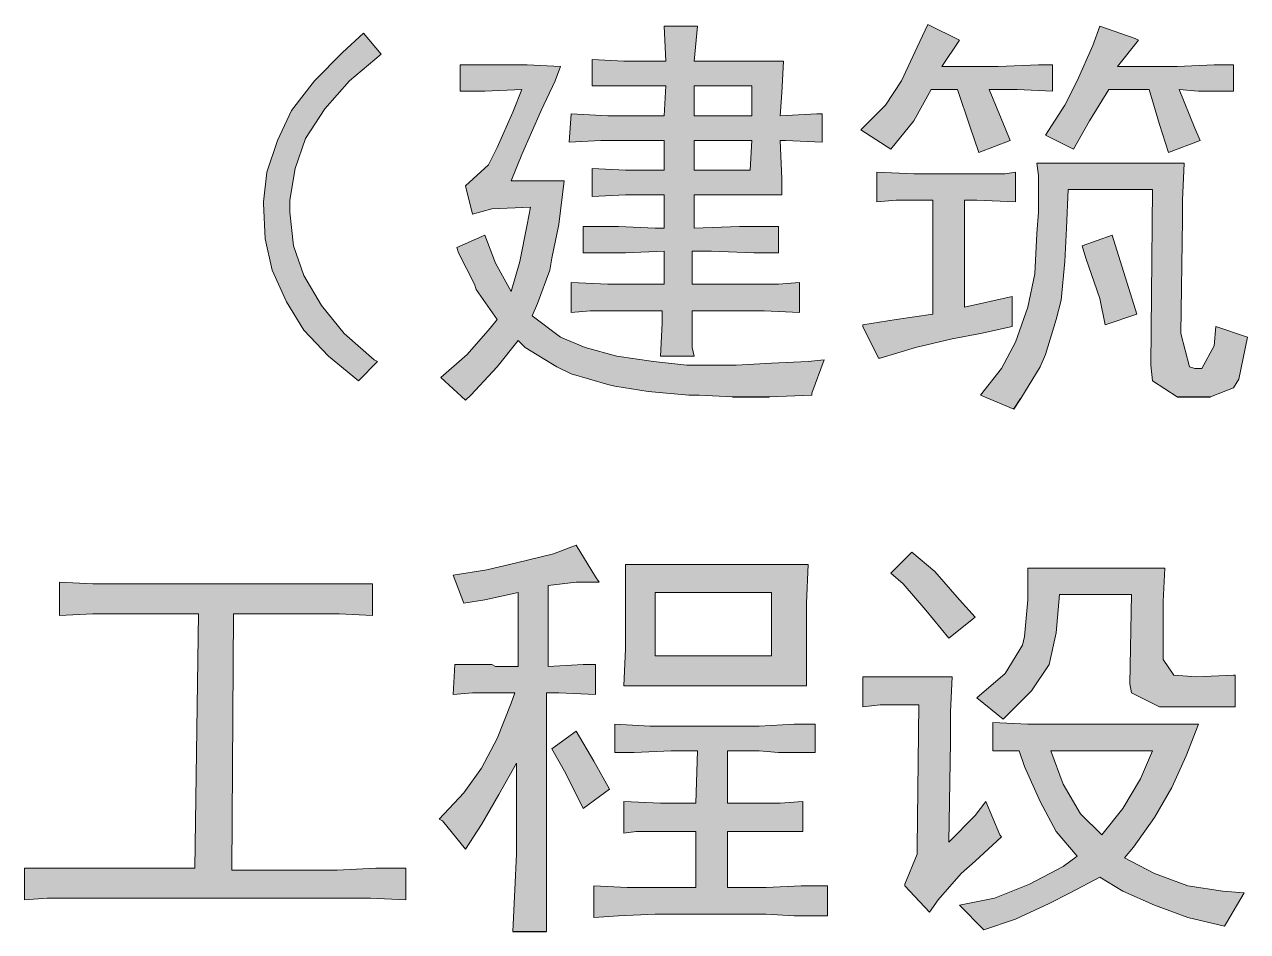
# Model space of a CAD drawing. Extents: x 36524600 to 36525730, y 2746759 to 2747713.
# Drawn here: x 36525596.83 to 36525602.13, y 2746795.51 to 2746799.45 of the extents above; entities that cross this region are included whole.
import ezdxf

# ---------------------------------------------------------------- set-up
doc = ezdxf.new("R2010")
doc.units = 0
doc.header["$LTSCALE"] = 1000
doc.header["$MEASUREMENT"] = 0
for name, color, linetype in [('A0-13 图框-细线', 7, 'Continuous'), ('A0-24 图框-填充', 7, 'Continuous'), ('TK_图框', 7, 'Continuous')]:
    doc.layers.add(name, color=color, linetype=linetype)

# ---------------------------------------------------------------- blocks, each defined once
blk = doc.blocks.new('LOGO资质4')
at = {"layer": 'A0-24 图框-填充'}
h = blk.add_hatch(color=256, dxfattribs=at)
h.dxf.hatch_style = 1
h.paths.add_polyline_path([(3224.2, 1285.1), (3219.6, 1285.1), (3187.6, 1283.5), (3189.1, 1303.4), (3190.6, 1330.8), (3112.9, 1330.8), (3115.9, 1361.3), (3087, 1361.3), (3088.5, 1330.8), (3087, 1330.8), (3051.9, 1330.8), (3024.4, 1332.3), (3024.4, 1309.5), (3053.4, 1309.5), (3088.5, 1309.5), (3087, 1283.5), (3062.6, 1283.5), (3038.2, 1283.5), (3006.2, 1285.1), (3004.6, 1260.7), (3032.1, 1262.2), (3062.6, 1262.2), (3087, 1262.2), (3087, 1236.3), (3053.4, 1236.3), (3024.4, 1237.8), (3024.4, 1213.4), (3053.4, 1214.9), (3087, 1214.9), (3087, 1186), (3079.3, 1186), (3047.3, 1187.5), (3016.8, 1187.5), (3016.8, 1164.6), (3022.9, 1164.6), (3053.4, 1164.6), (3087, 1166.1), (3087, 1137.2), (3054.9, 1137.2), (3038.2, 1137.2), (3006.2, 1138.7), (3006.2, 1112.8), (3022.9, 1114.3), (3053.4, 1114.3), (3085.4, 1114.3), (3085.4, 1103.6), (3083.9, 1074.7), (3112.9, 1074.7), (3111.4, 1082.3), (3111.4, 1114.3), (3154, 1114.3), (3173.9, 1114.3), (3204.4, 1112.8), (3204.4, 1138.7), (3186.1, 1137.2), (3154, 1137.2), (3111.4, 1137.2), (3111.4, 1166.1), (3128.1, 1166.1), (3164.7, 1164.6), (3186.1, 1164.6), (3186.1, 1187.5), (3180, 1187.5), (3152.5, 1187.5), (3112.9, 1186), (3112.9, 1214.9), (3189.1, 1214.9), (3189.1, 1228.7), (3187.6, 1262.2), (3192.2, 1262.2), (3224.2, 1260.7)])
h.paths.add_polyline_path([(3163.2, 1262.2), (3161.7, 1236.3), (3112.9, 1236.3), (3112.9, 1262.2)], flags=16)
h.paths.add_polyline_path([(3163.2, 1283.5), (3112.9, 1283.5), (3112.9, 1309.5), (3163.2, 1309.5)], flags=16)
h.paths.add_polyline_path([(3000.1, 1227.1), (2954.3, 1227.1), (2963.5, 1250), (2980.2, 1288.1), (2992.4, 1314), (2997, 1326.2), (2968, 1327.8), (2936, 1327.8), (2910.1, 1327.8), (2910.1, 1304.9), (2931.4, 1304.9), (2963.5, 1306.4), (2955.8, 1286.6), (2942.1, 1256.1), (2934.5, 1240.8), (2914.7, 1222.6), (2920.8, 1198.2), (2937.5, 1202.7), (2971.1, 1204.3), (2968, 1189), (2961.9, 1157), (2954.3, 1131.1), (2940.6, 1155.5), (2931.4, 1179.9), (2907, 1169.2), (2908.6, 1164.6), (2922.3, 1137.2), (2923.8, 1132.6), (2942.1, 1106.7), (2936, 1099.1), (2916.2, 1076.2), (2893.3, 1056.4), (2914.7, 1036.5), (2919.2, 1041.1), (2942.1, 1065.5), (2960.4, 1088.4), (2966.5, 1082.3), (2994, 1065.5), (3006.2, 1059.4), (3038.2, 1050.3), (3044.3, 1048.7), (3073.2, 1044.2), (3108.3, 1041.1), (3117.5, 1041.1), (3146.4, 1039.6), (3178.4, 1039.6), (3215, 1041.1), (3215, 1042.6), (3225.7, 1071.6), (3212, 1070.1), (3180, 1068.6), (3149.5, 1067), (3138.8, 1067), (3106.8, 1067), (3077.8, 1070.1), (3045.8, 1074.7), (3018.4, 1082.3), (2997, 1091.4), (2972.6, 1109.7), (2977.2, 1120.4), (2987.9, 1149.4), (2989.4, 1160), (2995.5, 1189)])
h.paths.add_polyline_path([(3391.9, 1234.7), (3382.8, 1233.2), (3350.7, 1233.2), (3315.7, 1233.2), (3303.5, 1233.2), (3271.4, 1234.7), (3271.4, 1208.8), (3288.2, 1210.4), (3320.2, 1210.4), (3320.2, 1111.2), (3288.2, 1106.7), (3259.3, 1102.1), (3259.3, 1100.6), (3273, 1073.1), (3274.5, 1073.1), (3305, 1082.3), (3337, 1089.9), (3361.4, 1094.5), (3388.9, 1100.6), (3388.9, 1126.5), (3347.7, 1117.3), (3347.7, 1210.4), (3358.4, 1210.4), (3391.9, 1208.8)])
h.paths.add_polyline_path([(3369, 1306.4), (3385.8, 1306.4), (3393.4, 1306.4), (3423.9, 1304.9), (3423.9, 1327.8), (3411.7, 1327.8), (3376.7, 1326.2), (3327.9, 1326.2), (3343.1, 1349.1), (3315.7, 1362.8), (3306.5, 1343), (3292.8, 1314), (3279.1, 1292.7), (3257.7, 1271.3), (3283.6, 1254.6), (3303.5, 1279), (3318.7, 1306.4), (3341.6, 1306.4), (3352.3, 1274.4), (3359.9, 1251.5), (3387.3, 1262.2), (3382.8, 1272.9)])
h.paths.add_polyline_path([(3472.7, 1306.4), (3507.8, 1306.4), (3516.9, 1275.9), (3524.5, 1251.5), (3552, 1262.2), (3547.4, 1272.9), (3533.7, 1306.4), (3550.5, 1304.9), (3581, 1304.9), (3581, 1327.8), (3564.2, 1327.8), (3532.2, 1326.2), (3480.3, 1326.2), (3498.6, 1349.1), (3495.6, 1350.6), (3465.1, 1361.3), (3459, 1344.5), (3445.3, 1314), (3434.6, 1292.7), (3417.8, 1266.8), (3442.2, 1254.6), (3455.9, 1279)])
h.paths.add_polyline_path([(3536.7, 1210.4), (3538.3, 1242.4), (3410.2, 1242.4), (3411.7, 1231.7), (3411.7, 1199.7), (3410.2, 1181.4), (3408.7, 1146.3), (3402.6, 1117.3), (3391.9, 1086.9), (3379.7, 1064), (3361.4, 1041.1), (3390.4, 1028.9), (3396.5, 1038.1), (3413.2, 1065.5), (3417.8, 1076.2), (3427, 1106.7), (3431.5, 1123.4), (3434.6, 1157), (3436.1, 1186), (3437.6, 1219.5), (3510.8, 1219.5), (3509.3, 1067), (3510.8, 1053.3), (3532.2, 1039.6), (3561.1, 1039.6), (3581, 1047.2), (3585.5, 1054.8), (3593.2, 1091.4), (3565.7, 1100.6), (3564.2, 1083.8), (3553.5, 1064), (3547.4, 1064), (3542.8, 1065.5), (3535.2, 1094.5), (3536.7, 1193.6)])
h.paths.add_polyline_path([(3475.8, 1179.9), (3449.8, 1170.7), (3452.9, 1160), (3465.1, 1125), (3469.7, 1102.1), (3497.1, 1111.2)], flags=17)
h = blk.add_hatch(color=256, dxfattribs=at)
h.dxf.hatch_style = 1
h.paths.add_polyline_path([(2821.7, 1053.3), (2838.4, 1070.1), (2835.4, 1071.6), (2809.5, 1094.5), (2789.6, 1118.9), (2774.4, 1144.8), (2765.3, 1170.7), (2762.2, 1199.7), (2762.2, 1210.4), (2766.8, 1237.8), (2775.9, 1263.7), (2792.7, 1289.6), (2814, 1314), (2841.5, 1336.9), (2826.2, 1355.2), (2807.9, 1338.4), (2783.5, 1314), (2763.7, 1288.1), (2751.5, 1262.2), (2742.4, 1234.7), (2739.3, 1208.8), (2739.3, 1207.3), (2740.9, 1176.8), (2747, 1149.4), (2759.2, 1121.9), (2774.4, 1097.5), (2795.7, 1074.7)])
h = blk.add_hatch(color=256, dxfattribs=at)
h.dxf.hatch_style = 1
h.paths.add_polyline_path([(3210.5, 788.7), (3210.5, 805.5), (3210.5, 837.5), (3210.5, 860.4), (3212, 893.9), (3053.4, 893.9), (3053.4, 869.5), (3053.4, 840.6), (3053.4, 820.7), (3051.9, 788.7)])
h.paths.add_polyline_path([(3079.3, 814.6), (3079.3, 869.5), (3180, 869.5), (3180, 814.6)], flags=16)
h.paths.add_polyline_path([(3141.9, 732.3), (3169.3, 732.3), (3186.1, 730.8), (3218.1, 730.8), (3218.1, 755.2), (3199.8, 755.2), (3169.3, 753.7), (3093.1, 753.7), (3074.8, 753.7), (3044.3, 755.2), (3044.3, 730.8), (3061, 730.8), (3093.1, 732.3), (3115.9, 732.3), (3114.4, 686.6), (3094.6, 686.6), (3083.9, 686.6), (3051.9, 688.1), (3051.9, 660.7), (3062.6, 662.2), (3094.6, 662.2), (3114.4, 662.2), (3114.4, 613.4), (3080.9, 613.4), (3054.9, 613.4), (3026, 614.9), (3026, 587.5), (3047.3, 589), (3079.3, 590.5), (3175.4, 590.5), (3199.8, 589), (3228.8, 589), (3228.8, 614.9), (3205.9, 614.9), (3175.4, 613.4), (3141.9, 613.4), (3141.9, 662.2), (3161.7, 662.2), (3172.3, 662.2), (3207.4, 662.2), (3207.4, 688.1), (3187.6, 686.6), (3157.1, 686.6), (3141.9, 686.6)])
h.paths.add_polyline_path([(2984.8, 782.6), (2995.5, 782.6), (3027.5, 781.1), (3027.5, 807), (3016.8, 807), (2986.3, 805.5), (2986.3, 875.6), (3010.7, 878.7), (3030.5, 878.7), (3027.5, 883.3), (3010.7, 910.7), (2990.9, 903.1), (2958.9, 895.5), (2933, 889.4), (2904, 884.8), (2913.1, 860.4), (2931.4, 863.4), (2960.4, 869.5), (2960.4, 805.5), (2940.6, 805.5), (2937.5, 807), (2905.5, 807), (2904, 781.1), (2920.8, 782.6), (2957.4, 782.6), (2954.3, 773.5), (2942.1, 743), (2928.4, 717.1), (2913.1, 695.7), (2891.8, 672.8), (2894.8, 671.3), (2914.7, 646.9), (2928.4, 668.3), (2943.6, 694.2), (2958.9, 721.6), (2958.9, 657.6), (2958.9, 642.4), (2957.4, 611.9), (2955.8, 575.3), (2984.8, 575.3), (2984.8, 601.2), (2984.8, 633.2), (2984.8, 659.1)])
h.paths.add_polyline_path([(3026, 723.2), (3010.7, 749.1), (2989.4, 733.8), (3001.6, 712.5), (3016.8, 682), (3039.7, 698.8)])
h = blk.add_hatch(color=256, dxfattribs=at)
h.dxf.hatch_style = 1
h.paths.add_polyline_path([(3527.6, 700.3), (3539.8, 727.7), (3550.5, 755.2), (3422.4, 755.2), (3402.6, 755.2), (3372.1, 756.7), (3372.1, 732.3), (3394.9, 732.3), (3399.5, 718.6), (3413.2, 688.1), (3427, 662.2), (3445.3, 640.8), (3433.1, 631.7), (3404.1, 616.4), (3373.6, 604.2), (3343.1, 598.1), (3364.5, 576.8), (3391.9, 585.9), (3420.9, 599.7), (3439.2, 608.8), (3465.1, 622.5), (3484.9, 610.3), (3512.4, 598.1), (3541.3, 587.5), (3573.3, 579.8), (3574.9, 582.9), (3590.1, 608.8), (3571.8, 610.3), (3541.3, 614.9), (3512.4, 625.6), (3486.4, 639.3), (3494.1, 648.5), (3512.4, 674.4)])
h.paths.add_polyline_path([(3484.9, 682), (3466.6, 659.1), (3448.3, 677.4), (3433.1, 703.3), (3422.4, 732.3), (3510.8, 732.3), (3500.2, 707.9)], flags=16)
h.paths.add_polyline_path([(3582.5, 797.9), (3581, 797.9), (3548.9, 796.3), (3529.1, 797.9), (3520, 811.6), (3520, 848.2), (3520, 861.9), (3521.5, 890.9), (3402.6, 890.9), (3402.6, 863.4), (3399.5, 831.4), (3398, 823.8), (3382.8, 799.4), (3358.4, 778.1), (3381.2, 759.8), (3405.6, 784.2), (3420.9, 807), (3427, 834.5), (3430, 868), (3492.5, 868), (3491, 790.2), (3492.5, 782.6), (3516.9, 770.4), (3582.5, 770.4)])
h.paths.add_polyline_path([(3343.1, 863.4), (3321.8, 887.8), (3301.9, 904.6), (3283.6, 886.3), (3294.3, 877.2), (3314.1, 854.3), (3334, 829.9), (3356.8, 848.2)])
h.paths.add_polyline_path([(3337, 796.3), (3297.4, 796.3), (3289.7, 796.3), (3259.3, 796.3), (3259.3, 770.4), (3274.5, 772), (3308, 772), (3306.5, 648.5), (3306.5, 642.4), (3295.8, 616.4), (3295.8, 614.9), (3317.2, 592), (3324.8, 602.7), (3344.6, 625.6), (3356.8, 636.3), (3379.7, 657.6), (3378.2, 659.1), (3366, 688.1), (3356.8, 675.9), (3334, 653), (3335.5, 739.9), (3335.5, 765.9)])
h = blk.add_hatch(color=256, dxfattribs=at)
h.dxf.hatch_style = 1
h.paths.add_polyline_path([(2804.9, 604.2), (2832.3, 604.2), (2862.8, 602.7), (2862.8, 630.2), (2836.9, 630.2), (2803.4, 628.6), (2711.9, 628.6), (2713.4, 851.2), (2771.3, 851.2), (2804.9, 851.2), (2833.9, 849.7), (2833.9, 877.2), (2804.9, 877.2), (2772.9, 877.2), (2626.5, 877.2), (2625, 877.2), (2591.4, 877.2), (2562.5, 878.7), (2562.5, 849.7), (2591.4, 851.2), (2626.5, 851.2), (2682.9, 851.2), (2679.9, 630.2), (2586.9, 630.2), (2560.9, 630.2), (2532, 630.2), (2532, 602.7), (2551.8, 604.2), (2585.3, 604.2)])
at = {"layer": 'A0-13 图框-细线', "lineweight": 0}
for p, q in [((3115.9, 1361.3), (3087, 1361.3)), ((3087, 1361.3), (3088.5, 1330.8)), ((3112.9, 1330.8), (3115.9, 1361.3)), ((3315.7, 1362.8), (3306.5, 1343)), ((3343.1, 1349.1), (3315.7, 1362.8)), ((3465.1, 1361.3), (3459, 1344.5)), ((3495.6, 1350.6), (3465.1, 1361.3)), ((2826.2, 1355.2), (2807.9, 1338.4)), ((2841.5, 1336.9), (2826.2, 1355.2)), ((3327.9, 1326.2), (3343.1, 1349.1)), ((3480.3, 1326.2), (3498.6, 1349.1)), ((3498.6, 1349.1), (3495.6, 1350.6)), ((2807.9, 1338.4), (2783.5, 1314)), ((3306.5, 1343), (3292.8, 1314)), ((3459, 1344.5), (3445.3, 1314)), ((2814, 1314), (2841.5, 1336.9)), ((2910.1, 1327.8), (2910.1, 1304.9)), ((2936, 1327.8), (2910.1, 1327.8)), ((2968, 1327.8), (2936, 1327.8)), ((2997, 1326.2), (2968, 1327.8)), ((3024.4, 1332.3), (3024.4, 1309.5)), ((3051.9, 1330.8), (3024.4, 1332.3)), ((3087, 1330.8), (3051.9, 1330.8)), ((3088.5, 1330.8), (3087, 1330.8)), ((3190.6, 1330.8), (3112.9, 1330.8)), ((3189.1, 1303.4), (3190.6, 1330.8)), ((3411.7, 1327.8), (3376.7, 1326.2)), ((3423.9, 1327.8), (3411.7, 1327.8)), ((3423.9, 1304.9), (3423.9, 1327.8)), ((3564.2, 1327.8), (3532.2, 1326.2)), ((3581, 1327.8), (3564.2, 1327.8)), ((3581, 1304.9), (3581, 1327.8)), ((2992.4, 1314), (2997, 1326.2)), ((3376.7, 1326.2), (3327.9, 1326.2)), ((3532.2, 1326.2), (3480.3, 1326.2)), ((2783.5, 1314), (2763.7, 1288.1)), ((2792.7, 1289.6), (2814, 1314)), ((2931.4, 1304.9), (2963.5, 1306.4)), ((2963.5, 1306.4), (2955.8, 1286.6)), ((2980.2, 1288.1), (2992.4, 1314)), ((3024.4, 1309.5), (3024.4, 1309.5)), ((3024.4, 1309.5), (3053.4, 1309.5)), ((3053.4, 1309.5), (3088.5, 1309.5)), ((3088.5, 1309.5), (3087, 1283.5)), ((3112.9, 1283.5), (3112.9, 1309.5)), ((3112.9, 1309.5), (3163.2, 1309.5)), ((3163.2, 1309.5), (3163.2, 1283.5)), ((3292.8, 1314), (3279.1, 1292.7)), ((3303.5, 1279), (3318.7, 1306.4)), ((3318.7, 1306.4), (3341.6, 1306.4)), ((3341.6, 1306.4), (3352.3, 1274.4)), ((3382.8, 1272.9), (3369, 1306.4)), ((3369, 1306.4), (3385.8, 1306.4)), ((3385.8, 1306.4), (3393.4, 1306.4)), ((3393.4, 1306.4), (3423.9, 1304.9)), ((3445.3, 1314), (3434.6, 1292.7)), ((3455.9, 1279), (3472.7, 1306.4)), ((3472.7, 1306.4), (3507.8, 1306.4)), ((3507.8, 1306.4), (3516.9, 1275.9)), ((3533.7, 1306.4), (3550.5, 1304.9)), ((3547.4, 1272.9), (3533.7, 1306.4)), ((2910.1, 1304.9), (2931.4, 1304.9)), ((3187.6, 1283.5), (3189.1, 1303.4)), ((3550.5, 1304.9), (3581, 1304.9)), ((2763.7, 1288.1), (2751.5, 1262.2)), ((2775.9, 1263.7), (2792.7, 1289.6)), ((2955.8, 1286.6), (2942.1, 1256.1)), ((2963.5, 1250), (2980.2, 1288.1)), ((3006.2, 1285.1), (3004.6, 1260.7)), ((3038.2, 1283.5), (3006.2, 1285.1)), ((3219.6, 1285.1), (3187.6, 1283.5)), ((3224.2, 1285.1), (3219.6, 1285.1)), ((3224.2, 1260.7), (3224.2, 1285.1)), ((3279.1, 1292.7), (3257.7, 1271.3)), ((3434.6, 1292.7), (3417.8, 1266.8)), ((3062.6, 1283.5), (3038.2, 1283.5)), ((3087, 1283.5), (3062.6, 1283.5)), ((3163.2, 1283.5), (3112.9, 1283.5)), ((3283.6, 1254.6), (3303.5, 1279)), ((3352.3, 1274.4), (3359.9, 1251.5)), ((3442.2, 1254.6), (3455.9, 1279)), ((3516.9, 1275.9), (3524.5, 1251.5)), ((2766.8, 1237.8), (2775.9, 1263.7)), ((3257.7, 1271.3), (3283.6, 1254.6)), ((3387.3, 1262.2), (3382.8, 1272.9)), ((3417.8, 1266.8), (3442.2, 1254.6)), ((3552, 1262.2), (3547.4, 1272.9)), ((2751.5, 1262.2), (2742.4, 1234.7)), ((2942.1, 1256.1), (2934.5, 1240.8)), ((3004.6, 1260.7), (3032.1, 1262.2)), ((3032.1, 1262.2), (3062.6, 1262.2)), ((3062.6, 1262.2), (3087, 1262.2)), ((3087, 1262.2), (3087, 1236.3)), ((3112.9, 1262.2), (3163.2, 1262.2)), ((3112.9, 1236.3), (3112.9, 1262.2)), ((3163.2, 1262.2), (3161.7, 1236.3)), ((3187.6, 1262.2), (3192.2, 1262.2)), ((3189.1, 1228.7), (3187.6, 1262.2)), ((3192.2, 1262.2), (3224.2, 1260.7)), ((3359.9, 1251.5), (3387.3, 1262.2)), ((3524.5, 1251.5), (3552, 1262.2)), ((2954.3, 1227.1), (2963.5, 1250)), ((3538.3, 1242.4), (3410.2, 1242.4)), ((3410.2, 1242.4), (3411.7, 1231.7)), ((3536.7, 1210.4), (3538.3, 1242.4)), ((2742.4, 1234.7), (2739.3, 1208.8)), ((2762.2, 1210.4), (2766.8, 1237.8)), ((2934.5, 1240.8), (2914.7, 1222.6)), ((3024.4, 1237.8), (3024.4, 1213.4)), ((3053.4, 1236.3), (3024.4, 1237.8)), ((3087, 1236.3), (3053.4, 1236.3)), ((3161.7, 1236.3), (3112.9, 1236.3)), ((3271.4, 1234.7), (3271.4, 1208.8)), ((3303.5, 1233.2), (3271.4, 1234.7)), ((3315.7, 1233.2), (3303.5, 1233.2)), ((3350.7, 1233.2), (3315.7, 1233.2)), ((3382.8, 1233.2), (3350.7, 1233.2)), ((3391.9, 1234.7), (3382.8, 1233.2)), ((3391.9, 1208.8), (3391.9, 1234.7)), ((3411.7, 1231.7), (3411.7, 1199.7)), ((2914.7, 1222.6), (2920.8, 1198.2)), ((3000.1, 1227.1), (2954.3, 1227.1)), ((2995.5, 1189), (3000.1, 1227.1)), ((3189.1, 1214.9), (3189.1, 1228.7)), ((2762.2, 1199.7), (2762.2, 1210.4)), ((3024.4, 1213.4), (3053.4, 1214.9)), ((3053.4, 1214.9), (3087, 1214.9)), ((3087, 1214.9), (3087, 1186)), ((3112.9, 1214.9), (3189.1, 1214.9)), ((3112.9, 1186), (3112.9, 1214.9)), ((3271.4, 1208.8), (3288.2, 1210.4)), ((3288.2, 1210.4), (3320.2, 1210.4)), ((3320.2, 1210.4), (3320.2, 1111.2)), ((3347.7, 1210.4), (3358.4, 1210.4)), ((3347.7, 1117.3), (3347.7, 1210.4)), ((3358.4, 1210.4), (3391.9, 1208.8)), ((3436.1, 1186), (3437.6, 1219.5)), ((3437.6, 1219.5), (3510.8, 1219.5)), ((3510.8, 1219.5), (3509.3, 1067)), ((3536.7, 1193.6), (3536.7, 1210.4)), ((2739.3, 1208.8), (2739.3, 1207.3)), ((2739.3, 1207.3), (2740.9, 1176.8)), ((2765.3, 1170.7), (2762.2, 1199.7)), ((2920.8, 1198.2), (2937.5, 1202.7)), ((2937.5, 1202.7), (2971.1, 1204.3)), ((2971.1, 1204.3), (2968, 1189)), ((3411.7, 1199.7), (3410.2, 1181.4)), ((2968, 1189), (2961.9, 1157)), ((2989.4, 1160), (2995.5, 1189)), ((3535.2, 1094.5), (3536.7, 1193.6)), ((2931.4, 1179.9), (2907, 1169.2)), ((2940.6, 1155.5), (2931.4, 1179.9)), ((3016.8, 1187.5), (3016.8, 1164.6)), ((3047.3, 1187.5), (3016.8, 1187.5)), ((3079.3, 1186), (3047.3, 1187.5)), ((3087, 1186), (3079.3, 1186)), ((3152.5, 1187.5), (3112.9, 1186)), ((3180, 1187.5), (3152.5, 1187.5)), ((3186.1, 1187.5), (3180, 1187.5)), ((3186.1, 1164.6), (3186.1, 1187.5)), ((3410.2, 1181.4), (3408.7, 1146.3)), ((3434.6, 1157), (3436.1, 1186)), ((3475.8, 1179.9), (3449.8, 1170.7)), ((3497.1, 1111.2), (3475.8, 1179.9)), ((2740.9, 1176.8), (2747, 1149.4)), ((2774.4, 1144.8), (2765.3, 1170.7)), ((2907, 1169.2), (2908.6, 1164.6)), ((3449.8, 1170.7), (3452.9, 1160)), ((2908.6, 1164.6), (2922.3, 1137.2)), ((2961.9, 1157), (2954.3, 1131.1)), ((2987.9, 1149.4), (2989.4, 1160)), ((3016.8, 1164.6), (3022.9, 1164.6)), ((3022.9, 1164.6), (3053.4, 1164.6)), ((3053.4, 1164.6), (3087, 1166.1)), ((3087, 1166.1), (3087, 1137.2)), ((3111.4, 1166.1), (3128.1, 1166.1)), ((3111.4, 1137.2), (3111.4, 1166.1)), ((3128.1, 1166.1), (3164.7, 1164.6)), ((3164.7, 1164.6), (3186.1, 1164.6)), ((3431.5, 1123.4), (3434.6, 1157)), ((3452.9, 1160), (3465.1, 1125)), ((2747, 1149.4), (2759.2, 1121.9)), ((2954.3, 1131.1), (2940.6, 1155.5)), ((2977.2, 1120.4), (2987.9, 1149.4)), ((3408.7, 1146.3), (3402.6, 1117.3)), ((2789.6, 1118.9), (2774.4, 1144.8)), ((2922.3, 1137.2), (2923.8, 1132.6)), ((3006.2, 1138.7), (3006.2, 1112.8)), ((3038.2, 1137.2), (3006.2, 1138.7)), ((3054.9, 1137.2), (3038.2, 1137.2)), ((3087, 1137.2), (3054.9, 1137.2)), ((3154, 1137.2), (3111.4, 1137.2)), ((3186.1, 1137.2), (3154, 1137.2)), ((3204.4, 1138.7), (3186.1, 1137.2)), ((3204.4, 1112.8), (3204.4, 1138.7)), ((2923.8, 1132.6), (2942.1, 1106.7)), ((3388.9, 1126.5), (3347.7, 1117.3)), ((3388.9, 1100.6), (3388.9, 1126.5)), ((3465.1, 1125), (3469.7, 1102.1)), ((2759.2, 1121.9), (2774.4, 1097.5)), ((2809.5, 1094.5), (2789.6, 1118.9)), ((2972.6, 1109.7), (2977.2, 1120.4)), ((3006.2, 1112.8), (3022.9, 1114.3)), ((3022.9, 1114.3), (3053.4, 1114.3)), ((3053.4, 1114.3), (3085.4, 1114.3)), ((3085.4, 1114.3), (3085.4, 1103.6)), ((3111.4, 1114.3), (3154, 1114.3)), ((3111.4, 1082.3), (3111.4, 1114.3)), ((3154, 1114.3), (3173.9, 1114.3)), ((3173.9, 1114.3), (3204.4, 1112.8)), ((3402.6, 1117.3), (3391.9, 1086.9)), ((3427, 1106.7), (3431.5, 1123.4)), ((2942.1, 1106.7), (2936, 1099.1)), ((2997, 1091.4), (2972.6, 1109.7)), ((3288.2, 1106.7), (3259.3, 1102.1)), ((3320.2, 1111.2), (3288.2, 1106.7)), ((3417.8, 1076.2), (3427, 1106.7)), ((3469.7, 1102.1), (3497.1, 1111.2)), ((2774.4, 1097.5), (2795.7, 1074.7)), ((2835.4, 1071.6), (2809.5, 1094.5)), ((2936, 1099.1), (2916.2, 1076.2)), ((3085.4, 1103.6), (3083.9, 1074.7)), ((3259.3, 1102.1), (3259.3, 1100.6)), ((3259.3, 1100.6), (3273, 1073.1)), ((3337, 1089.9), (3361.4, 1094.5)), ((3361.4, 1094.5), (3388.9, 1100.6)), ((3542.8, 1065.5), (3535.2, 1094.5)), ((3565.7, 1100.6), (3564.2, 1083.8)), ((3593.2, 1091.4), (3565.7, 1100.6)), ((2942.1, 1065.5), (2960.4, 1088.4)), ((2960.4, 1088.4), (2966.5, 1082.3)), ((3018.4, 1082.3), (2997, 1091.4)), ((3305, 1082.3), (3337, 1089.9)), ((3391.9, 1086.9), (3379.7, 1064)), ((3564.2, 1083.8), (3553.5, 1064)), ((3585.5, 1054.8), (3593.2, 1091.4)), ((2795.7, 1074.7), (2821.7, 1053.3)), ((2916.2, 1076.2), (2893.3, 1056.4)), ((2966.5, 1082.3), (2994, 1065.5)), ((3045.8, 1074.7), (3018.4, 1082.3)), ((3077.8, 1070.1), (3045.8, 1074.7)), ((3083.9, 1074.7), (3112.9, 1074.7)), ((3112.9, 1074.7), (3111.4, 1082.3)), ((3273, 1073.1), (3274.5, 1073.1)), ((3274.5, 1073.1), (3305, 1082.3)), ((3413.2, 1065.5), (3417.8, 1076.2)), ((2821.7, 1053.3), (2838.4, 1070.1)), ((2838.4, 1070.1), (2835.4, 1071.6)), ((2919.2, 1041.1), (2942.1, 1065.5)), ((2994, 1065.5), (3006.2, 1059.4)), ((3106.8, 1067), (3077.8, 1070.1)), ((3138.8, 1067), (3106.8, 1067)), ((3149.5, 1067), (3138.8, 1067)), ((3180, 1068.6), (3149.5, 1067)), ((3212, 1070.1), (3180, 1068.6)), ((3225.7, 1071.6), (3212, 1070.1)), ((3215, 1042.6), (3225.7, 1071.6)), ((3379.7, 1064), (3361.4, 1041.1)), ((3396.5, 1038.1), (3413.2, 1065.5)), ((3509.3, 1067), (3510.8, 1053.3)), ((3547.4, 1064), (3542.8, 1065.5)), ((3553.5, 1064), (3547.4, 1064)), ((2893.3, 1056.4), (2914.7, 1036.5)), ((3006.2, 1059.4), (3038.2, 1050.3)), ((3510.8, 1053.3), (3532.2, 1039.6)), ((3581, 1047.2), (3585.5, 1054.8)), ((2914.7, 1036.5), (2919.2, 1041.1)), ((3038.2, 1050.3), (3044.3, 1048.7)), ((3044.3, 1048.7), (3073.2, 1044.2)), ((3073.2, 1044.2), (3108.3, 1041.1)), ((3108.3, 1041.1), (3117.5, 1041.1)), ((3117.5, 1041.1), (3146.4, 1039.6)), ((3178.4, 1039.6), (3215, 1041.1)), ((3215, 1041.1), (3215, 1042.6)), ((3361.4, 1041.1), (3390.4, 1028.9)), ((3561.1, 1039.6), (3581, 1047.2)), ((2990.9, 903.1), (2958.9, 895.5)), ((3010.7, 910.7), (2990.9, 903.1)), ((3027.5, 883.3), (3010.7, 910.7)), ((3301.9, 904.6), (3283.6, 886.3)), ((3321.8, 887.8), (3301.9, 904.6)), ((2958.9, 895.5), (2933, 889.4)), ((3212, 893.9), (3053.4, 893.9)), ((3053.4, 893.9), (3053.4, 869.5)), ((3210.5, 860.4), (3212, 893.9)), ((2933, 889.4), (2904, 884.8)), ((2904, 884.8), (2913.1, 860.4)), ((3030.5, 878.7), (3027.5, 883.3)), ((3283.6, 886.3), (3294.3, 877.2)), ((3343.1, 863.4), (3321.8, 887.8)), ((3521.5, 890.9), (3402.6, 890.9)), ((3402.6, 890.9), (3402.6, 863.4)), ((3520, 861.9), (3521.5, 890.9)), ((2562.5, 878.7), (2562.5, 849.7)), ((2591.4, 877.2), (2562.5, 878.7)), ((2625, 877.2), (2591.4, 877.2)), ((2626.5, 877.2), (2625, 877.2)), ((2772.9, 877.2), (2626.5, 877.2)), ((2804.9, 877.2), (2772.9, 877.2)), ((2833.9, 877.2), (2804.9, 877.2)), ((2833.9, 849.7), (2833.9, 877.2)), ((2986.3, 875.6), (3010.7, 878.7)), ((2986.3, 805.5), (2986.3, 875.6)), ((3010.7, 878.7), (3030.5, 878.7)), ((3294.3, 877.2), (3314.1, 854.3)), ((2913.1, 860.4), (2931.4, 863.4)), ((2931.4, 863.4), (2960.4, 869.5)), ((2960.4, 869.5), (2960.4, 805.5)), ((3053.4, 869.5), (3053.4, 840.6)), ((3079.3, 814.6), (3079.3, 869.5)), ((3079.3, 869.5), (3180, 869.5)), ((3180, 869.5), (3180, 814.6)), ((3210.5, 837.5), (3210.5, 860.4)), ((3356.8, 848.2), (3343.1, 863.4)), ((3402.6, 863.4), (3399.5, 831.4)), ((3427, 834.5), (3430, 868)), ((3430, 868), (3492.5, 868)), ((3492.5, 868), (3491, 790.2)), ((3520, 848.2), (3520, 861.9)), ((2562.5, 849.7), (2591.4, 851.2)), ((2562.5, 849.7), (2562.5, 849.7)), ((2591.4, 851.2), (2626.5, 851.2)), ((2626.5, 851.2), (2682.9, 851.2)), ((2682.9, 851.2), (2679.9, 630.2)), ((2711.9, 628.6), (2713.4, 851.2)), ((2713.4, 851.2), (2771.3, 851.2)), ((2771.3, 851.2), (2804.9, 851.2)), ((2804.9, 851.2), (2833.9, 849.7)), ((3314.1, 854.3), (3334, 829.9)), ((3053.4, 840.6), (3053.4, 820.7)), ((3334, 829.9), (3356.8, 848.2)), ((3520, 811.6), (3520, 848.2)), ((3210.5, 805.5), (3210.5, 837.5)), ((3399.5, 831.4), (3398, 823.8)), ((3420.9, 807), (3427, 834.5)), ((3053.4, 820.7), (3051.9, 788.7)), ((3398, 823.8), (3382.8, 799.4)), ((2905.5, 807), (2904, 781.1)), ((2937.5, 807), (2905.5, 807)), ((2940.6, 805.5), (2937.5, 807)), ((3016.8, 807), (2986.3, 805.5)), ((3027.5, 807), (3016.8, 807)), ((3027.5, 781.1), (3027.5, 807)), ((3180, 814.6), (3079.3, 814.6)), ((3405.6, 784.2), (3420.9, 807)), ((3420.9, 807), (3420.9, 807)), ((3529.1, 797.9), (3520, 811.6)), ((2960.4, 805.5), (2940.6, 805.5)), ((3210.5, 788.7), (3210.5, 805.5)), ((3259.3, 796.3), (3259.3, 770.4)), ((3289.7, 796.3), (3259.3, 796.3)), ((3297.4, 796.3), (3289.7, 796.3)), ((3337, 796.3), (3297.4, 796.3)), ((3335.5, 765.9), (3337, 796.3)), ((3382.8, 799.4), (3358.4, 778.1)), ((3548.9, 796.3), (3529.1, 797.9)), ((3581, 797.9), (3548.9, 796.3)), ((3582.5, 797.9), (3581, 797.9)), ((3582.5, 770.4), (3582.5, 797.9)), ((3051.9, 788.7), (3210.5, 788.7)), ((3491, 790.2), (3492.5, 782.6)), ((2904, 781.1), (2920.8, 782.6)), ((2920.8, 782.6), (2957.4, 782.6)), ((2957.4, 782.6), (2954.3, 773.5)), ((2984.8, 782.6), (2995.5, 782.6)), ((2984.8, 659.1), (2984.8, 782.6)), ((2995.5, 782.6), (3027.5, 781.1)), ((3358.4, 778.1), (3381.2, 759.8)), ((3381.2, 759.8), (3405.6, 784.2)), ((3492.5, 782.6), (3516.9, 770.4)), ((2954.3, 773.5), (2942.1, 743)), ((3259.3, 770.4), (3274.5, 772)), ((3274.5, 772), (3308, 772)), ((3308, 772), (3306.5, 648.5)), ((3335.5, 739.9), (3335.5, 765.9)), ((3516.9, 770.4), (3582.5, 770.4)), ((3044.3, 755.2), (3044.3, 730.8)), ((3074.8, 753.7), (3044.3, 755.2)), ((3093.1, 753.7), (3074.8, 753.7)), ((3169.3, 753.7), (3093.1, 753.7)), ((3199.8, 755.2), (3169.3, 753.7)), ((3218.1, 755.2), (3199.8, 755.2)), ((3218.1, 730.8), (3218.1, 755.2)), ((3372.1, 756.7), (3372.1, 732.3)), ((3402.6, 755.2), (3372.1, 756.7)), ((3422.4, 755.2), (3402.6, 755.2)), ((3550.5, 755.2), (3422.4, 755.2)), ((3539.8, 727.7), (3550.5, 755.2)), ((2942.1, 743), (2928.4, 717.1)), ((3010.7, 749.1), (2989.4, 733.8)), ((3026, 723.2), (3010.7, 749.1)), ((2989.4, 733.8), (3001.6, 712.5)), ((3061, 730.8), (3093.1, 732.3)), ((3093.1, 732.3), (3115.9, 732.3)), ((3115.9, 732.3), (3114.4, 686.6)), ((3141.9, 686.6), (3141.9, 732.3)), ((3141.9, 732.3), (3169.3, 732.3)), ((3169.3, 732.3), (3186.1, 730.8)), ((3334, 653), (3335.5, 739.9)), ((3372.1, 732.3), (3394.9, 732.3)), ((3394.9, 732.3), (3399.5, 718.6)), ((3433.1, 703.3), (3422.4, 732.3)), ((3422.4, 732.3), (3510.8, 732.3)), ((3510.8, 732.3), (3500.2, 707.9)), ((2943.6, 694.2), (2958.9, 721.6)), ((2958.9, 721.6), (2958.9, 657.6)), ((3039.7, 698.8), (3026, 723.2)), ((3044.3, 730.8), (3061, 730.8)), ((3186.1, 730.8), (3218.1, 730.8)), ((3527.6, 700.3), (3539.8, 727.7)), ((2928.4, 717.1), (2913.1, 695.7)), ((3001.6, 712.5), (3016.8, 682)), ((3399.5, 718.6), (3413.2, 688.1)), ((3448.3, 677.4), (3433.1, 703.3)), ((3500.2, 707.9), (3484.9, 682)), ((2913.1, 695.7), (2891.8, 672.8)), ((2928.4, 668.3), (2943.6, 694.2)), ((3016.8, 682), (3039.7, 698.8)), ((3512.4, 674.4), (3527.6, 700.3)), ((3051.9, 688.1), (3051.9, 660.7)), ((3083.9, 686.6), (3051.9, 688.1)), ((3094.6, 686.6), (3083.9, 686.6)), ((3114.4, 686.6), (3094.6, 686.6)), ((3157.1, 686.6), (3141.9, 686.6)), ((3187.6, 686.6), (3157.1, 686.6)), ((3207.4, 688.1), (3187.6, 686.6)), ((3207.4, 662.2), (3207.4, 688.1)), ((3366, 688.1), (3356.8, 675.9)), ((3378.2, 659.1), (3366, 688.1)), ((3413.2, 688.1), (3427, 662.2)), ((3484.9, 682), (3466.6, 659.1)), ((2891.8, 672.8), (2894.8, 671.3)), ((2894.8, 671.3), (2914.7, 646.9)), ((3356.8, 675.9), (3334, 653)), ((3466.6, 659.1), (3448.3, 677.4)), ((3494.1, 648.5), (3512.4, 674.4)), ((2914.7, 646.9), (2928.4, 668.3)), ((2984.8, 633.2), (2984.8, 659.1)), ((3051.9, 660.7), (3062.6, 662.2)), ((3062.6, 662.2), (3094.6, 662.2)), ((3094.6, 662.2), (3114.4, 662.2)), ((3114.4, 662.2), (3114.4, 613.4)), ((3141.9, 662.2), (3161.7, 662.2)), ((3141.9, 613.4), (3141.9, 662.2)), ((3161.7, 662.2), (3172.3, 662.2)), ((3172.3, 662.2), (3207.4, 662.2)), ((3379.7, 657.6), (3378.2, 659.1)), ((3427, 662.2), (3445.3, 640.8)), ((2958.9, 657.6), (2958.9, 642.4)), ((3306.5, 648.5), (3306.5, 642.4)), ((3356.8, 636.3), (3379.7, 657.6)), ((3486.4, 639.3), (3494.1, 648.5)), ((2958.9, 642.4), (2957.4, 611.9)), ((3306.5, 642.4), (3295.8, 616.4)), ((3445.3, 640.8), (3433.1, 631.7)), ((3512.4, 625.6), (3486.4, 639.3)), ((2560.9, 630.2), (2532, 630.2)), ((2532, 630.2), (2532, 602.7)), ((2586.9, 630.2), (2560.9, 630.2)), ((2679.9, 630.2), (2586.9, 630.2)), ((2803.4, 628.6), (2711.9, 628.6)), ((2836.9, 630.2), (2803.4, 628.6)), ((2862.8, 630.2), (2836.9, 630.2)), ((2862.8, 602.7), (2862.8, 630.2)), ((2984.8, 601.2), (2984.8, 633.2)), ((3344.6, 625.6), (3356.8, 636.3)), ((3433.1, 631.7), (3404.1, 616.4)), ((3295.8, 616.4), (3295.8, 614.9)), ((3324.8, 602.7), (3344.6, 625.6)), ((3404.1, 616.4), (3373.6, 604.2)), ((3439.2, 608.8), (3465.1, 622.5)), ((3465.1, 622.5), (3484.9, 610.3)), ((3541.3, 614.9), (3512.4, 625.6)), ((2957.4, 611.9), (2955.8, 575.3)), ((3026, 614.9), (3026, 587.5)), ((3054.9, 613.4), (3026, 614.9)), ((3080.9, 613.4), (3054.9, 613.4)), ((3114.4, 613.4), (3080.9, 613.4)), ((3175.4, 613.4), (3141.9, 613.4)), ((3205.9, 614.9), (3175.4, 613.4)), ((3228.8, 614.9), (3205.9, 614.9)), ((3228.8, 589), (3228.8, 614.9)), ((3295.8, 614.9), (3317.2, 592)), ((3420.9, 599.7), (3439.2, 608.8)), ((3484.9, 610.3), (3512.4, 598.1)), ((3571.8, 610.3), (3541.3, 614.9)), ((3590.1, 608.8), (3571.8, 610.3)), ((3574.9, 582.9), (3590.1, 608.8)), ((2532, 602.7), (2551.8, 604.2)), ((2551.8, 604.2), (2585.3, 604.2)), ((2585.3, 604.2), (2804.9, 604.2)), ((2804.9, 604.2), (2832.3, 604.2)), ((2832.3, 604.2), (2862.8, 602.7)), ((2984.8, 575.3), (2984.8, 601.2)), ((3317.2, 592), (3324.8, 602.7)), ((3373.6, 604.2), (3343.1, 598.1)), ((3343.1, 598.1), (3364.5, 576.8)), ((3391.9, 585.9), (3420.9, 599.7)), ((3512.4, 598.1), (3541.3, 587.5)), ((3026, 587.5), (3047.3, 589)), ((3047.3, 589), (3079.3, 590.5)), ((3079.3, 590.5), (3175.4, 590.5)), ((3175.4, 590.5), (3199.8, 589)), ((3199.8, 589), (3228.8, 589)), ((3364.5, 576.8), (3391.9, 585.9)), ((3541.3, 587.5), (3573.3, 579.8)), ((3573.3, 579.8), (3574.9, 582.9))]:
    blk.add_line(p, q, dxfattribs=at)
at = {"layer": 'A0-24 图框-填充'}
blk.add_line((2955.8, 575.3), (2984.8, 575.3), dxfattribs=at)
at = {"layer": 'TK_图框'}
for p, q in [((3146.4, 1039.6), (3178.4, 1039.6)), ((3390.4, 1028.9), (3396.5, 1038.1)), ((3532.2, 1039.6), (3561.1, 1039.6))]:
    blk.add_line(p, q, dxfattribs=at)
blk = doc.blocks.new('A$C6202001D')
blk.add_blockref('LOGO资质4', (51200, 1200))

msp = doc.modelspace()

# ---------------------------------------------------------------- block references
at = {"xscale": 0.005, "yscale": 0.005, "zscale": 0.005}
msp.add_blockref('A$C6202001D', (36525328.1686, 2746786.6319), dxfattribs=at)

doc.saveas('drawing.dxf')
